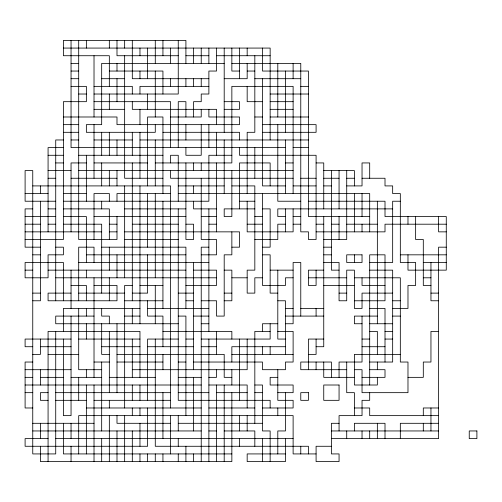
<?xml version="1.0" encoding="UTF-8"?>
<svg xmlns="http://www.w3.org/2000/svg" width="502" height="502" viewBox="0 0 502 502"><rect width="100%" height="100%" fill="white"/><g stroke="black" fill="none" stroke-linecap="round" stroke-linejoin="round"><path stroke-width="0.75" d="M63.39 48.073L270.145 48.073L270.145 139.964M178.254 55.728L116.991 55.728L116.991 40.417M185.909 55.728L208.882 55.728M216.538 55.728L270.145 55.728M71.046 63.39L78.701 63.39M224.199 63.39L101.674 63.39L101.674 124.647L86.363 124.647L86.363 132.308L155.281 132.308L155.281 124.647M231.855 63.39L300.773 63.39L300.773 231.855L308.435 231.855L308.435 239.51L316.091 239.51L316.091 155.281L239.51 155.281L239.51 147.619M71.046 71.046L78.701 71.046M109.336 71.046L162.937 71.046L162.937 94.018M239.51 71.046L231.855 71.046L231.855 48.073M247.172 71.046L254.828 71.046M71.046 78.701L78.701 78.701M101.674 78.701L124.647 78.701M208.882 78.701L132.308 78.701L132.308 40.417M224.199 78.701L247.172 78.701L247.172 63.39M254.828 78.701L300.773 78.701M71.046 86.363L86.363 86.363L86.363 101.674L63.39 101.674L63.39 239.51L25.1 239.51M94.018 86.363L132.308 86.363L132.308 94.018M208.882 86.363L139.964 86.363L139.964 94.018M300.773 86.363L308.435 86.363M78.701 94.018L86.363 94.018M94.018 94.018L178.254 94.018L178.254 40.417M270.145 94.018L308.435 94.018M94.018 101.674L170.592 101.674L170.592 147.619M224.199 101.674L239.51 101.674L239.51 109.336L224.199 109.336M262.49 101.674L247.172 101.674L247.172 86.363M270.145 101.674L293.118 101.674M94.018 109.336L124.647 109.336M270.145 109.336L293.118 109.336M63.39 116.991L116.991 116.991L116.991 124.647L239.51 124.647L239.51 116.991L208.882 116.991L208.882 109.336M170.592 116.991L201.227 116.991L201.227 109.336M254.828 116.991L262.49 116.991M270.145 116.991L308.435 116.991M63.39 124.647L78.701 124.647M262.49 124.647L316.091 124.647L316.091 132.308L262.49 132.308M63.39 132.308L78.701 132.308M162.937 132.308L239.51 132.308L239.51 139.964M63.39 139.964L55.728 139.964L55.728 300.773M71.046 139.964L78.701 139.964M94.018 139.964L132.308 139.964M139.964 139.964L308.435 139.964M63.39 147.619L48.073 147.619L48.073 231.855M285.462 147.619L71.046 147.619L71.046 40.417M293.118 147.619L308.435 147.619M48.073 155.281L63.39 155.281M78.701 155.281L162.937 155.281M231.855 155.281L208.882 155.281L208.882 201.227L63.39 201.227M55.728 162.937L63.39 162.937M86.363 162.937L71.046 162.937L71.046 231.855M94.018 162.937L147.619 162.937M155.281 162.937L231.855 162.937L231.855 86.363L293.118 86.363L293.118 193.565M285.462 162.937L293.118 162.937M316.091 162.937L323.746 162.937L323.746 208.882M48.073 170.592L71.046 170.592M78.701 170.592L293.118 170.592M323.746 170.592L354.381 170.592L354.381 185.909M48.073 178.254L55.728 178.254M71.046 178.254L116.991 178.254M162.937 178.254L124.647 178.254L124.647 55.728M293.118 178.254L170.592 178.254L170.592 170.592M300.773 178.254L316.091 178.254M323.746 178.254L339.063 178.254M346.719 178.254L354.381 178.254M362.036 178.254L385.009 178.254L385.009 185.909L392.664 185.909L392.664 193.565L400.326 193.565L400.326 262.49L415.637 262.49L415.637 285.462L407.982 285.462L407.982 308.435L392.664 308.435M32.755 185.909L170.592 185.909L170.592 407.982M178.254 185.909L224.199 185.909M231.855 185.909L254.828 185.909L254.828 270.145L247.172 270.145L247.172 293.118L254.828 293.118L254.828 277.801L262.49 277.801M285.462 185.909L262.49 185.909L262.49 78.701M293.118 185.909L316.091 185.909M323.746 185.909L331.408 185.909M346.719 185.909L362.036 185.909L362.036 162.937L369.692 162.937L369.692 178.254M25.1 193.565L48.073 193.565M63.39 193.565L86.363 193.565M170.592 193.565L116.991 193.565L116.991 201.227M178.254 193.565L369.692 193.565L369.692 231.855M55.728 201.227L25.1 201.227L25.1 170.592L32.755 170.592L32.755 453.927L55.728 453.927L55.728 331.408M239.51 201.227L254.828 201.227M300.773 201.227L277.801 201.227L277.801 124.647M308.435 201.227L385.009 201.227L385.009 216.538L446.272 216.538L446.272 270.145L407.982 270.145L407.982 254.828M400.326 201.227L392.664 201.227L392.664 262.49L369.692 262.49M32.755 208.882L25.1 208.882L25.1 247.172L40.417 247.172M48.073 208.882L55.728 208.882M63.39 208.882L109.336 208.882L109.336 239.51M124.647 208.882L185.909 208.882M216.538 208.882L193.565 208.882L193.565 201.227M254.828 208.882L224.199 208.882L224.199 216.538L231.855 216.538L231.855 170.592M262.49 208.882L270.145 208.882L270.145 247.172L262.49 247.172M392.664 208.882L277.801 208.882L277.801 216.538L285.462 216.538M25.1 216.538L55.728 216.538M63.39 216.538L86.363 216.538L86.363 262.49M94.018 216.538L185.909 216.538M201.227 216.538L216.538 216.538M254.828 216.538L262.49 216.538M293.118 216.538L300.773 216.538M369.692 216.538L308.435 216.538L308.435 71.046L262.49 71.046L262.49 48.073M25.1 224.199L40.417 224.199M48.073 224.199L55.728 224.199M63.39 224.199L101.674 224.199L101.674 293.118M109.336 224.199L116.991 224.199M132.308 224.199L178.254 224.199M185.909 224.199L193.565 224.199L193.565 239.51L185.909 239.51L185.909 162.937M208.882 224.199L216.538 224.199M247.172 224.199L262.49 224.199M285.462 224.199L277.801 224.199L277.801 239.51L254.828 239.51M293.118 224.199L300.773 224.199M316.091 224.199L323.746 224.199M331.408 224.199L339.063 224.199M346.719 224.199L377.353 224.199M446.272 224.199L385.009 224.199L385.009 231.855L316.091 231.855M25.1 231.855L101.674 231.855M109.336 231.855L116.991 231.855M124.647 231.855L239.51 231.855L239.51 247.172L231.855 247.172M446.272 231.855L438.61 231.855L438.61 216.538M124.647 239.51L178.254 239.51M323.746 239.51L346.719 239.51L346.719 170.592M55.728 247.172L63.39 247.172L63.39 254.828L48.073 254.828L48.073 277.801L25.1 277.801L25.1 262.49L63.39 262.49L63.39 300.773M101.674 247.172L185.909 247.172L185.909 308.435M208.882 247.172L201.227 247.172L201.227 461.583M323.746 247.172L331.408 247.172M446.272 247.172L438.61 247.172L438.61 438.61L331.408 438.61M32.755 254.828L40.417 254.828M86.363 254.828L185.909 254.828M201.227 254.828L216.538 254.828L216.538 239.51L201.227 239.51L201.227 178.254M262.49 254.828L270.145 254.828L270.145 293.118L277.801 293.118M323.746 254.828L331.408 254.828M400.326 254.828L446.272 254.828M78.701 262.49L208.882 262.49M323.746 262.49L339.063 262.49L339.063 300.773L346.719 300.773L346.719 270.145L354.381 270.145L354.381 308.435L362.036 308.435L362.036 293.118L392.664 293.118M423.299 262.49L446.272 262.49M25.1 270.145L32.755 270.145M48.073 270.145L185.909 270.145M193.565 270.145L216.538 270.145L216.538 285.462L185.909 285.462M224.199 270.145L231.855 270.145L231.855 300.773L224.199 300.773M270.145 270.145L293.118 270.145M323.746 270.145L308.435 270.145L308.435 285.462L316.091 285.462L316.091 270.145M339.063 270.145L331.408 270.145L331.408 170.592M369.692 270.145L392.664 270.145L392.664 362.036L369.692 362.036M55.728 277.801L216.538 277.801M231.855 277.801L247.172 277.801M293.118 277.801L285.462 277.801L285.462 285.462L262.49 285.462L262.49 193.565M308.435 277.801L346.719 277.801M354.381 277.801L400.326 277.801L400.326 362.036L407.982 362.036L407.982 392.664L362.036 392.664L362.036 369.692L354.381 369.692M423.299 277.801L430.954 277.801M71.046 285.462L86.363 285.462L86.363 300.773M94.018 285.462L116.991 285.462L116.991 300.773L48.073 300.773L48.073 293.118L71.046 293.118M132.308 285.462L124.647 285.462L124.647 407.982M139.964 285.462L162.937 285.462M323.746 285.462L354.381 285.462M385.009 285.462L362.036 285.462L362.036 277.801M430.954 285.462L423.299 285.462L423.299 239.51L415.637 239.51L415.637 216.538M32.755 293.118L40.417 293.118M78.701 293.118L124.647 293.118M132.308 293.118L147.619 293.118L147.619 254.828M178.254 293.118L193.565 293.118M224.199 293.118L231.855 293.118M339.063 293.118L346.719 293.118M430.954 293.118L438.61 293.118M32.755 300.773L40.417 300.773L40.417 201.227M124.647 300.773L162.937 300.773M185.909 300.773L193.565 300.773M201.227 300.773L216.538 300.773L216.538 316.091L224.199 316.091L224.199 254.828L231.855 254.828L231.855 231.855M277.801 300.773L285.462 300.773L285.462 354.381M354.381 300.773L385.009 300.773L385.009 254.828L369.692 254.828L369.692 385.009M392.664 300.773L400.326 300.773M438.61 300.773L430.954 300.773L430.954 262.49M139.964 308.435L63.39 308.435L63.39 331.408M147.619 308.435L208.882 308.435M285.462 308.435L293.118 308.435M300.773 308.435L323.746 308.435M369.692 308.435L385.009 308.435L385.009 362.036M94.018 316.091L55.728 316.091L55.728 323.746L178.254 323.746M124.647 316.091L139.964 316.091M178.254 316.091L185.909 316.091L185.909 415.637M193.565 316.091L208.882 316.091M285.462 316.091L323.746 316.091M377.353 316.091L354.381 316.091L354.381 323.746L362.036 323.746M392.664 316.091L400.326 316.091M201.227 323.746L208.882 323.746M277.801 323.746L262.49 323.746L262.49 331.408M285.462 323.746L293.118 323.746L293.118 262.49L300.773 262.49L300.773 316.091M369.692 323.746L392.664 323.746M162.937 331.408L231.855 331.408L231.855 339.063M270.145 331.408L254.828 331.408L254.828 423.299M277.801 331.408L293.118 331.408L293.118 362.036L285.462 362.036L285.462 369.692L262.49 369.692L262.49 362.036L193.565 362.036M369.692 331.408L377.353 331.408L377.353 354.381M385.009 331.408L392.664 331.408M438.61 331.408L430.954 331.408L430.954 362.036L423.299 362.036L423.299 377.353L407.982 377.353M71.046 339.063L25.1 339.063L25.1 346.719L32.755 346.719M78.701 339.063L139.964 339.063M178.254 339.063L147.619 339.063L147.619 400.326M185.909 339.063L193.565 339.063M201.227 339.063L270.145 339.063L270.145 323.746M285.462 339.063L277.801 339.063L277.801 270.145M323.746 339.063L308.435 339.063L308.435 369.692M362.036 339.063L369.692 339.063M385.009 339.063L392.664 339.063M40.417 346.719L71.046 346.719M101.674 346.719L139.964 346.719M147.619 346.719L193.565 346.719M201.227 346.719L216.538 346.719M285.462 346.719L231.855 346.719L231.855 362.036M316.091 346.719L323.746 346.719L323.746 216.538M362.036 346.719L385.009 346.719M32.755 354.381L40.417 354.381L40.417 339.063M48.073 354.381L78.701 354.381M109.336 354.381L101.674 354.381L101.674 323.746M116.991 354.381L224.199 354.381L224.199 377.353L231.855 377.353M231.855 354.381L293.118 354.381M308.435 354.381L316.091 354.381L316.091 339.063M400.326 354.381L354.381 354.381L354.381 385.009L377.353 385.009L377.353 377.353M32.755 362.036L25.1 362.036L25.1 407.982L32.755 407.982M94.018 362.036L109.336 362.036M116.991 362.036L162.937 362.036M178.254 362.036L185.909 362.036M25.1 369.692L71.046 369.692M101.674 369.692L78.701 369.692L78.701 308.435M132.308 369.692L247.172 369.692L247.172 339.063M346.719 369.692L300.773 369.692L300.773 362.036L331.408 362.036L331.408 377.353M369.692 369.692L385.009 369.692L385.009 377.353L362.036 377.353M25.1 377.353L32.755 377.353M40.417 377.353L63.39 377.353M71.046 377.353L101.674 377.353M109.336 377.353L155.281 377.353M178.254 377.353L201.227 377.353M208.882 377.353L216.538 377.353L216.538 369.692M277.801 377.353L270.145 377.353L270.145 385.009L293.118 385.009L293.118 392.664L277.801 392.664M354.381 377.353L323.746 377.353L323.746 362.036M25.1 385.009L201.227 385.009M208.882 385.009L247.172 385.009L247.172 407.982M254.828 385.009L262.49 385.009L262.49 430.954L270.145 430.954L270.145 461.583M25.1 392.664L32.755 392.664M48.073 392.664L40.417 392.664L40.417 400.326L48.073 400.326M55.728 392.664L170.592 392.664M178.254 392.664L208.882 392.664M216.538 392.664L247.172 392.664M254.828 392.664L262.49 392.664M55.728 400.326L86.363 400.326M94.018 400.326L170.592 400.326M86.363 407.982L201.227 407.982M208.882 407.982L254.828 407.982M262.49 407.982L293.118 407.982L293.118 400.326L277.801 400.326L277.801 369.692M354.381 407.982L369.692 407.982L369.692 415.637L438.61 415.637M438.61 407.982L423.299 407.982L423.299 415.637M32.755 423.299L94.018 423.299M170.592 423.299L116.991 423.299L116.991 415.637M178.254 423.299L262.49 423.299M339.063 423.299L331.408 423.299L331.408 453.927L339.063 453.927L339.063 461.583L316.091 461.583L316.091 446.272L331.408 446.272M438.61 423.299L400.326 423.299L400.326 438.61M32.755 430.954L201.227 430.954M208.882 430.954L216.538 430.954M224.199 430.954L254.828 430.954L254.828 446.272M331.408 430.954L438.61 430.954M48.073 438.61L25.1 438.61L25.1 446.272L147.619 446.272L147.619 407.982M55.728 438.61L293.118 438.61M231.855 453.927L63.39 453.927L63.39 423.299M285.462 453.927L247.172 453.927L247.172 461.583L285.462 461.583L285.462 438.61M316.091 453.927L293.118 453.927L293.118 415.637L78.701 415.637L78.701 453.927M430.954 407.982L430.954 430.954M423.299 423.299L423.299 430.954M407.982 216.538L407.982 224.199M385.009 438.61L385.009 423.299L354.381 423.299L354.381 430.954M377.353 201.227L377.353 323.746M377.353 362.036L377.353 369.692M377.353 423.299L377.353 438.61M369.692 392.664L369.692 400.326L362.036 400.326L362.036 415.637L339.063 415.637L339.063 430.954M369.692 430.954L369.692 438.61M362.036 193.565L362.036 216.538M362.036 224.199L362.036 231.855M362.036 316.091L362.036 362.036L339.063 362.036L339.063 377.353M362.036 430.954L362.036 438.61M354.381 193.565L354.381 231.855M354.381 254.828L354.381 262.49M354.381 415.637L354.381 392.664L346.719 392.664L346.719 362.036M346.719 430.954L346.719 438.61M339.063 170.592L339.063 208.882M339.063 216.538L339.063 239.51M316.091 308.435L316.091 316.091M316.091 362.036L316.091 369.692M308.435 453.927L308.435 446.272L155.281 446.272L155.281 339.063M300.773 446.272L300.773 453.927M293.118 63.39L293.118 78.701M293.118 208.882L293.118 231.855L247.172 231.855L247.172 201.227M285.462 71.046L285.462 132.308M285.462 139.964L285.462 193.565M285.462 208.882L285.462 231.855M285.462 392.664L285.462 430.954L277.801 430.954L277.801 453.927M277.801 63.39L277.801 116.991M277.801 407.982L277.801 415.637M270.145 185.909L270.145 162.937L239.51 162.937L239.51 208.882M270.145 346.719L270.145 354.381M270.145 407.982L270.145 400.326L178.254 400.326L178.254 208.882M262.49 346.719L262.49 354.381M262.49 438.61L262.49 461.583M254.828 55.728L254.828 132.308L247.172 132.308L247.172 193.565M254.828 147.619L254.828 178.254M247.172 48.073L247.172 55.728M247.172 415.637L247.172 430.954M239.51 48.073L239.51 78.701M239.51 339.063L239.51 400.326M239.51 415.637L239.51 430.954M239.51 438.61L239.51 446.272M231.855 369.692L231.855 385.009M231.855 392.664L231.855 461.583L40.417 461.583L40.417 446.272M224.199 48.073L224.199 132.308M224.199 139.964L224.199 193.565M224.199 385.009L224.199 461.583M216.538 48.073L216.538 71.046L208.882 71.046L208.882 94.018L201.227 94.018L201.227 101.674L193.565 101.674L193.565 116.991M216.538 124.647L216.538 109.336L132.308 109.336L132.308 101.674M216.538 132.308L216.538 155.281M216.538 162.937L216.538 231.855M216.538 331.408L216.538 354.381M216.538 385.009L216.538 461.583M208.882 48.073L208.882 63.39M208.882 124.647L208.882 147.619M208.882 208.882L208.882 331.408M208.882 339.063L208.882 461.583M201.227 48.073L201.227 63.39M201.227 78.701L201.227 86.363M201.227 124.647L201.227 155.281L185.909 155.281L185.909 147.619M201.227 162.937L201.227 170.592M193.565 48.073L193.565 63.39M193.565 78.701L193.565 86.363M193.565 162.937L193.565 170.592M193.565 185.909L193.565 193.565M193.565 262.49L193.565 369.692M193.565 377.353L193.565 430.954M193.565 453.927L193.565 461.583M185.909 63.39L185.909 40.417L63.39 40.417L63.39 55.728L109.336 55.728L109.336 86.363M185.909 78.701L185.909 86.363M185.909 116.991L185.909 101.674L178.254 101.674L178.254 147.619M185.909 124.647L185.909 139.964M185.909 446.272L185.909 461.583M178.254 201.227L178.254 155.281L170.592 155.281L170.592 162.937M178.254 415.637L178.254 430.954M178.254 438.61L178.254 446.272M178.254 453.927L178.254 461.583M170.592 48.073L170.592 63.39M170.592 78.701L170.592 86.363M170.592 415.637L170.592 453.927M162.937 40.417L162.937 55.728M162.937 193.565L162.937 116.991L147.619 116.991L147.619 185.909M162.937 201.227L162.937 308.435M162.937 346.719L162.937 316.091L147.619 316.091L147.619 300.773M162.937 354.381L162.937 369.692M162.937 392.664L162.937 438.61M162.937 453.927L162.937 461.583M155.281 40.417L155.281 63.39M155.281 71.046L155.281 116.991M155.281 139.964L155.281 185.909M155.281 193.565L155.281 277.801M155.281 285.462L155.281 323.746M155.281 453.927L155.281 461.583M147.619 48.073L147.619 78.701M147.619 94.018L147.619 109.336M147.619 193.565L147.619 247.172M147.619 453.927L147.619 461.583M139.964 48.073L139.964 55.728M139.964 71.046L139.964 78.701M139.964 109.336L139.964 124.647M139.964 132.308L139.964 178.254M139.964 185.909L139.964 323.746M139.964 377.353L139.964 331.408L48.073 331.408L48.073 461.583M139.964 385.009L139.964 400.326M139.964 407.982L139.964 415.637M139.964 423.299L139.964 446.272M139.964 453.927L139.964 461.583M132.308 132.308L132.308 155.281M132.308 162.937L132.308 300.773M132.308 308.435L132.308 323.746M132.308 339.063L132.308 377.353M132.308 385.009L132.308 400.326M132.308 407.982L132.308 415.637M132.308 430.954L132.308 461.583M124.647 40.417L124.647 48.073M124.647 185.909L124.647 277.801M124.647 415.637L124.647 461.583M116.991 63.39L116.991 71.046M116.991 78.701L116.991 101.674M116.991 139.964L116.991 155.281M116.991 170.592L116.991 185.909M116.991 216.538L116.991 239.51L78.701 239.51L78.701 40.417M116.991 254.828L116.991 277.801M116.991 323.746L116.991 392.664M116.991 430.954L116.991 461.583M109.336 40.417L109.336 48.073M109.336 94.018L109.336 109.336M109.336 132.308L109.336 155.281M109.336 170.592L109.336 185.909M109.336 201.227L109.336 193.565L94.018 193.565L94.018 239.51M109.336 247.172L109.336 270.145M109.336 277.801L109.336 300.773M109.336 323.746L109.336 316.091L101.674 316.091L101.674 308.435M109.336 331.408L109.336 392.664M109.336 400.326L109.336 407.982M109.336 415.637L109.336 461.583M101.674 132.308L101.674 155.281M101.674 162.937L101.674 185.909M101.674 201.227L101.674 208.882M101.674 362.036L101.674 430.954M101.674 438.61L101.674 461.583M94.018 55.728L94.018 116.991M94.018 124.647L94.018 178.254M94.018 262.49L94.018 247.172L78.701 247.172L78.701 300.773M94.018 277.801L94.018 377.353M94.018 385.009L94.018 461.583M86.363 40.417L86.363 48.073M86.363 155.281L86.363 201.227M86.363 270.145L86.363 277.801M86.363 308.435L86.363 316.091M86.363 323.746L86.363 339.063M86.363 369.692L86.363 377.353M86.363 385.009L86.363 453.927M78.701 377.353L78.701 400.326M71.046 270.145L71.046 308.435M71.046 316.091L71.046 415.637L63.39 415.637L63.39 339.063M71.046 423.299L71.046 438.61M71.046 446.272L71.046 461.583M40.417 185.909L40.417 193.565M40.417 369.692L40.417 385.009M40.417 423.299L40.417 438.61M362.036 254.828L346.719 254.828L346.719 262.49L362.036 262.49L362.036 254.828M339.063 385.009L323.746 385.009L323.746 400.326L339.063 400.326L339.063 385.009M308.435 392.664L300.773 392.664L300.773 400.326L308.435 400.326L308.435 392.664M476.9 430.954L469.244 430.954L469.244 438.61L476.9 438.61L476.9 430.954"/></g></svg>
